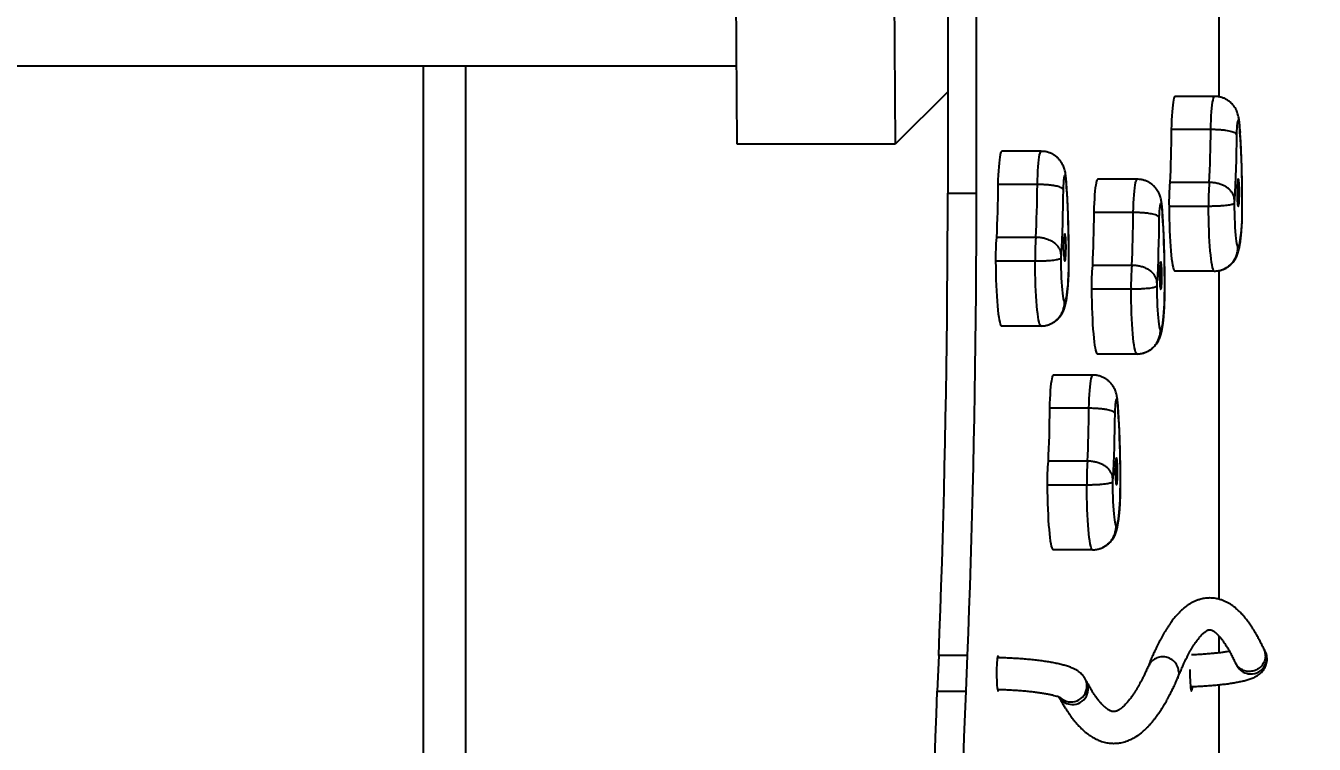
# Model space of a CAD drawing. Header units: millimetres. Extents: x -5052 to 3913, y -2721 to 2583.
# Drawn here: x 1661 to 2474, y -37 to 416 of the extents above; entities that cross this region are included whole.
import ezdxf

# ---------------------------------------------------------------- set-up
doc = ezdxf.new("R2010")
doc.units = ezdxf.units.MM
for name, color, linetype in [('DIKOM_ОБЪЕКТ', 7, 'Continuous'), ('DIKOM_РАЗМЕР_ЗОНА', 7, 'Continuous'), ('DIKOM_РАЗМЕР_ОБЪЕКТА', 7, 'Continuous')]:
    doc.layers.add(name, color=color, linetype=linetype)
doc.styles.add('style1', font='arial.ttf', dxfattribs={"width": 0.8})
doc.dimstyles.new('1-50', dxfattribs={"dimtxt": 300, "dimasz": 200, "dimexe": 100, "dimexo": 0, "dimgap": 100, "dimtad": 1, "dimdec": 0, "dimtxsty": 'style1', "dimcen": 0, "dimclrd": 7, "dimclre": 7, "dimadec": 1, "dimazin": 2, "dimtfac": 1, "dimtdec": 0, "dimtmove": 0, "dimatfit": 3, "dimfxl": 0, "dimlwd": 25, "dimlwe": 18, "dimarcsym": 0})

# ---------------------------------------------------------------- blocks, each defined once
blk = doc.blocks.new('*D2')
at = {"layer": 'Defpoints', "color": 0, "transparency": 16777216}
for p in [(455.84, 1082.67), (2412.71, -630.26), (3072.2, -630.26)]:
    blk.add_point(p, dxfattribs=at)
at = {"layer": 'DIKOM_РАЗМЕР_ОБЪЕКТА', "color": 7, "lineweight": 18, "transparency": 16777216}
for p, q in [((455.84, 1082.67), (3172.2, 1082.67)), ((2412.71, -630.26), (3172.2, -630.26))]:
    blk.add_line(p, q, dxfattribs=at)
at = {"layer": 'DIKOM_РАЗМЕР_ОБЪЕКТА', "color": 7, "lineweight": 25, "transparency": 16777216}
blk.add_line((3072.2, 882.67), (3072.2, -430.26), dxfattribs=at)
at = {"layer": 'DIKOM_РАЗМЕР_ОБЪЕКТА', "color": 7, "transparency": 16777216}
for points in [[(3038.87, 882.67), (3105.54, 882.67), (3072.2, 1082.67)], [(3038.87, -430.26), (3105.54, -430.26), (3072.2, -630.26)]]:
    blk.add_solid(points, dxfattribs=at)
at = {"layer": 'DIKOM_РАЗМЕР_ОБЪЕКТА', "color": 0, "transparency": 16777216, "insert": (2819.03, 226.21), "char_height": 300, "attachment_point": 5, "rotation": 90, "style": 'style1'}
blk.add_mtext('1700', dxfattribs=at)
blk = doc.blocks.new('*D3')
at = {"layer": 'Defpoints', "color": 0, "transparency": 16777216}
for p in [(-4246.91, 762.04), (3912.71, 255.47), (3912.71, -2621.25)]:
    blk.add_point(p, dxfattribs=at)
at = {"layer": 'DIKOM_РАЗМЕР_ЗОНА', "color": 7, "lineweight": 18, "transparency": 16777216}
for p, q in [((-4246.91, 762.04), (-4246.91, -2721.25)), ((3912.71, 255.47), (3912.71, -2721.25))]:
    blk.add_line(p, q, dxfattribs=at)
at = {"layer": 'DIKOM_РАЗМЕР_ЗОНА', "color": 7, "lineweight": 25, "transparency": 16777216}
blk.add_line((-4046.91, -2621.25), (3712.71, -2621.25), dxfattribs=at)
at = {"layer": 'DIKOM_РАЗМЕР_ЗОНА', "color": 7, "transparency": 16777216}
for points in [[(-4046.91, -2587.91), (-4046.91, -2654.58), (-4246.91, -2621.25)], [(3712.71, -2587.91), (3712.71, -2654.58), (3912.71, -2621.25)]]:
    blk.add_solid(points, dxfattribs=at)
at = {"layer": 'DIKOM_РАЗМЕР_ЗОНА', "color": 0, "transparency": 16777216, "insert": (-167.1, -2368.08), "char_height": 300, "attachment_point": 5, "style": 'style1'}
blk.add_mtext('8160', dxfattribs=at)

msp = doc.modelspace()

# ---------------------------------------------------------------- linework, layer by layer
at = {"layer": 'DIKOM_ОБЪЕКТ'}
for p, q in [((2413.79, 371.31), (2413.79, 573.6)), ((2109.81, 341.34), (2109.05, 440.96)), ((2208.67, 440.96), (2209.43, 341.34)), ((2242.55, 429.01), (2242.55, 310.44)), ((2260.48, 429.01), (2260.48, 310.44)), ((1638.53, 390.87), (1911.63, 390.87)), ((1911.63, 390.87), (2109.43, 390.87)), ((1911.63, 390.87), (1911.63, -376.13)), ((1938.53, -376.13), (1938.53, 390.87)), ((2242.55, 374.46), (2209.43, 341.34)), ((2410.94, 371.61), (2386.03, 371.61)), ((2408.51, 350.65), (2383.6, 350.65)), ((2209.43, 341.34), (2109.81, 341.34)), ((2301.53, 336.94), (2276.63, 336.94)), ((2362.07, 319.28), (2337.16, 319.28)), ((2407.58, 317.25), (2382.68, 317.25)), ((2242.55, 310.44), (2260.48, 310.44)), ((2299.11, 315.97), (2274.2, 315.97)), ((2407.1, 302.18), (2382.19, 302.18)), ((2359.64, 298.32), (2334.73, 298.32)), ((2298.18, 282.58), (2273.28, 282.58)), ((2297.7, 267.51), (2272.79, 267.51)), ((2358.71, 264.92), (2333.81, 264.92)), ((2410.67, 261.31), (2385.76, 261.31)), ((2410.7, 261.35), (2411.14, 261.35)), ((2413.79, 54.16), (2413.79, 261.64)), ((2358.23, 249.85), (2333.32, 249.85)), ((2301.26, 226.64), (2276.36, 226.64)), ((2301.3, 226.68), (2301.74, 226.68)), ((2361.8, 208.98), (2336.89, 208.98)), ((2361.83, 209.02), (2362.27, 209.02)), ((2334.11, 195.68), (2309.2, 195.68)), ((2331.68, 174.71), (2306.78, 174.71)), ((2330.76, 141.32), (2305.85, 141.32)), ((2330.27, 126.25), (2305.37, 126.25)), ((2333.84, 85.38), (2308.93, 85.38)), ((2333.88, 85.42), (2334.31, 85.42)), ((2413.79, 20.33), (2413.79, 30.88)), ((2236.91, 18.65), (2235.99, -3.92)), ((2254.84, 18.65), (2236.91, 18.65)), ((2254.84, 18.65), (2253.92, -3.92)), ((2442.58, 21.91), (2441.88, 23.12)), ((2424.35, 13.49), (2425.22, 11.98)), ((2330.18, 2.29), (2329.32, 3.92)), ((2413.79, -277.07), (2413.79, 0.2)), ((2235.99, -3.92), (2253.92, -3.92))]:
    msp.add_line(p, q, dxfattribs=at)
at = {"layer": 'DIKOM_ОБЪЕКТ', "flags": 128}
for points in [[(2386.03, 371.61), (2385.86, 371.54), (2385.58, 371.15), (2385.31, 370.4), (2385.05, 369.31), (2384.79, 367.89), (2384.56, 366.16), (2384.34, 364.13), (2384.14, 361.85), (2383.97, 359.32), (2383.82, 356.59), (2383.7, 353.69), (2383.6, 350.65)], [(2408.51, 350.65), (2408.6, 353.69), (2408.72, 356.59), (2408.87, 359.32), (2409.05, 361.85), (2409.24, 364.13), (2409.46, 366.16), (2409.7, 367.89), (2409.95, 369.31), (2410.21, 370.4), (2410.49, 371.15), (2410.77, 371.54), (2410.94, 371.61)], [(2383.6, 350.65), (2383.56, 346.26), (2383.5, 341.9), (2383.41, 337.6), (2383.31, 333.35), (2383.18, 329.18), (2383.03, 325.1), (2382.86, 321.12), (2382.68, 317.25)], [(2407.58, 317.25), (2407.77, 321.12), (2407.94, 325.1), (2408.08, 329.18), (2408.21, 333.35), (2408.32, 337.6), (2408.4, 341.9), (2408.47, 346.26), (2408.51, 350.65)], [(2426.97, 348.81), (2426.87, 350.79), (2426.74, 352.55), (2426.58, 354.04), (2426.41, 355.22), (2426.22, 356.05), (2426.02, 356.51), (2425.82, 356.6), (2425.62, 356.29), (2425.43, 355.62), (2425.25, 354.58), (2425.08, 353.22), (2424.94, 351.57), (2424.83, 349.68), (2424.74, 347.59)], [(2424.74, 347.59), (2424.68, 342.09), (2424.58, 336.65), (2424.46, 331.28), (2424.32, 326), (2424.14, 320.82), (2423.94, 315.78), (2423.72, 310.88), (2423.46, 306.14)], [(2428.24, 293.06), (2428.3, 297.96), (2428.33, 302.91), (2428.34, 307.86), (2428.3, 312.81), (2428.24, 317.71), (2428.15, 322.55), (2428.03, 327.3), (2427.87, 331.93), (2427.69, 336.42), (2427.48, 340.75), (2427.24, 344.88), (2426.97, 348.81)], [(2276.63, 336.94), (2276.46, 336.87), (2276.18, 336.48), (2275.91, 335.73), (2275.64, 334.64), (2275.39, 333.22), (2275.15, 331.48), (2274.94, 329.46), (2274.74, 327.17), (2274.56, 324.65), (2274.42, 321.92), (2274.29, 319.01), (2274.2, 315.97)], [(2299.11, 315.97), (2299.2, 319.01), (2299.32, 321.92), (2299.47, 324.65), (2299.64, 327.17), (2299.84, 329.46), (2300.06, 331.48), (2300.3, 333.22), (2300.55, 334.64), (2300.81, 335.73), (2301.08, 336.48), (2301.36, 336.87), (2301.53, 336.94)], [(2317.57, 314.14), (2317.47, 316.12), (2317.34, 317.88), (2317.18, 319.37), (2317.01, 320.55), (2316.82, 321.38), (2316.62, 321.84), (2316.42, 321.92), (2316.22, 321.62), (2316.03, 320.95), (2315.85, 319.91), (2315.68, 318.55), (2315.54, 316.9), (2315.42, 315), (2315.34, 312.91)], [(2337.16, 319.28), (2336.99, 319.22), (2336.71, 318.82), (2336.44, 318.07), (2336.17, 316.98), (2335.92, 315.56), (2335.69, 313.83), (2335.47, 311.8), (2335.27, 309.52), (2335.1, 306.99), (2334.95, 304.26), (2334.83, 301.36), (2334.73, 298.32)], [(2359.64, 298.32), (2359.73, 301.36), (2359.85, 304.26), (2360, 306.99), (2360.18, 309.52), (2360.37, 311.8), (2360.59, 313.83), (2360.83, 315.56), (2361.08, 316.98), (2361.34, 318.07), (2361.62, 318.82), (2361.9, 319.22), (2362.07, 319.28)], [(2425.86, 319.44), (2425.71, 319.27), (2425.56, 318.74), (2425.43, 317.9), (2425.32, 316.76), (2425.22, 315.38), (2425.16, 313.81), (2425.12, 312.12), (2425.11, 310.38), (2425.13, 308.65), (2425.19, 307.02), (2425.27, 305.54), (2425.37, 304.27), (2425.5, 303.27), (2425.64, 302.58), (2425.78, 302.23), (2425.94, 302.23), (2426.09, 302.58), (2426.23, 303.27), (2426.35, 304.27), (2426.46, 305.54), (2426.54, 307.02), (2426.59, 308.65), (2426.61, 310.38), (2426.6, 312.12), (2426.57, 313.81), (2426.5, 315.38), (2426.41, 316.76), (2426.29, 317.9), (2426.16, 318.74), (2426.01, 319.27), (2425.86, 319.44)], [(2236.91, 18.65), (2237.48, 33.1), (2238.02, 47.69), (2238.53, 62.42), (2239.01, 77.28), (2239.47, 92.26), (2239.89, 107.36), (2240.28, 122.57), (2240.64, 137.88), (2240.97, 153.27), (2241.27, 168.75), (2241.54, 184.31), (2241.77, 199.93), (2241.98, 215.61), (2242.15, 231.34), (2242.3, 247.11), (2242.41, 262.91), (2242.49, 278.74), (2242.54, 294.59), (2242.55, 310.44)], [(2260.48, 310.44), (2260.47, 294.59), (2260.42, 278.74), (2260.34, 262.91), (2260.23, 247.11), (2260.09, 231.34), (2259.91, 215.61), (2259.71, 199.93), (2259.47, 184.31), (2259.2, 168.75), (2258.9, 153.27), (2258.57, 137.88), (2258.21, 122.57), (2257.82, 107.36), (2257.4, 92.26), (2256.95, 77.28), (2256.46, 62.42), (2255.95, 47.69), (2255.41, 33.1), (2254.84, 18.65)], [(2274.2, 315.97), (2274.16, 311.58), (2274.09, 307.23), (2274.01, 302.92), (2273.9, 298.68), (2273.78, 294.51), (2273.63, 290.43), (2273.46, 286.45), (2273.28, 282.58)], [(2298.18, 282.58), (2298.37, 286.45), (2298.53, 290.43), (2298.68, 294.51), (2298.81, 298.68), (2298.91, 302.92), (2299, 307.23), (2299.06, 311.58), (2299.11, 315.97)], [(2315.34, 312.91), (2315.27, 307.42), (2315.18, 301.98), (2315.06, 296.6), (2314.91, 291.32), (2314.74, 286.15), (2314.54, 281.11), (2314.31, 276.21), (2314.06, 271.47)], [(2318.84, 258.39), (2318.9, 263.29), (2318.93, 268.24), (2318.93, 273.19), (2318.9, 278.14), (2318.84, 283.04), (2318.75, 287.88), (2318.62, 292.63), (2318.47, 297.26), (2318.29, 301.75), (2318.07, 306.08), (2317.84, 310.21), (2317.57, 314.14)], [(2378.1, 296.48), (2378, 298.46), (2377.87, 300.23), (2377.71, 301.72), (2377.54, 302.89), (2377.35, 303.72), (2377.15, 304.18), (2376.95, 304.27), (2376.75, 303.96), (2376.56, 303.29), (2376.38, 302.26), (2376.21, 300.9), (2376.07, 299.24), (2375.96, 297.35), (2375.87, 295.26)], [(2382.19, 302.18), (2382.23, 298.26), (2382.3, 294.39), (2382.4, 290.61), (2382.53, 286.95), (2382.68, 283.44), (2382.87, 280.1), (2383.08, 276.96), (2383.31, 274.05), (2383.56, 271.39), (2383.84, 269.01), (2384.13, 266.91), (2384.43, 265.13), (2384.75, 263.66), (2385.08, 262.53), (2385.42, 261.75), (2385.76, 261.31)], [(2410.67, 261.31), (2410.32, 261.75), (2409.99, 262.53), (2409.66, 263.66), (2409.34, 265.13), (2409.03, 266.91), (2408.74, 269.01), (2408.47, 271.39), (2408.21, 274.05), (2407.98, 276.96), (2407.77, 280.1), (2407.59, 283.44), (2407.43, 286.95), (2407.3, 290.61), (2407.21, 294.39), (2407.14, 298.26), (2407.1, 302.18)], [(2423.34, 304.2), (2423.37, 300.98), (2423.42, 297.8), (2423.51, 294.72), (2423.62, 291.77), (2423.77, 288.99), (2423.94, 286.41), (2424.13, 284.06), (2424.35, 281.98), (2424.58, 280.19), (2424.84, 278.71), (2425.1, 277.56), (2425.37, 276.76), (2425.65, 276.32)], [(2334.73, 298.32), (2334.69, 293.93), (2334.63, 289.57), (2334.54, 285.27), (2334.43, 281.02), (2334.31, 276.85), (2334.16, 272.77), (2333.99, 268.79), (2333.81, 264.92)], [(2358.71, 264.92), (2358.9, 268.79), (2359.07, 272.77), (2359.21, 276.85), (2359.34, 281.02), (2359.45, 285.27), (2359.53, 289.57), (2359.6, 293.93), (2359.64, 298.32)], [(2375.87, 295.26), (2375.81, 289.76), (2375.71, 284.32), (2375.59, 278.95), (2375.45, 273.67), (2375.27, 268.5), (2375.07, 263.45), (2374.85, 258.55), (2374.59, 253.81)], [(2379.37, 240.73), (2379.43, 245.64), (2379.46, 250.58), (2379.47, 255.54), (2379.43, 260.48), (2379.37, 265.38), (2379.28, 270.22), (2379.15, 274.97), (2379, 279.6), (2378.82, 284.09), (2378.61, 288.42), (2378.37, 292.55), (2378.1, 296.48)], [(2425.65, 276.32), (2425.96, 276.54), (2426.27, 277.12), (2426.57, 278.05), (2426.85, 279.31), (2427.13, 280.9), (2427.39, 282.8), (2427.64, 284.99), (2427.86, 287.45), (2428.06, 290.15), (2428.24, 293.06)], [(2316.46, 284.77), (2316.31, 284.59), (2316.16, 284.07), (2316.03, 283.22), (2315.91, 282.09), (2315.82, 280.71), (2315.75, 279.14), (2315.71, 277.45), (2315.71, 275.71), (2315.73, 273.98), (2315.78, 272.35), (2315.86, 270.86), (2315.97, 269.6), (2316.09, 268.6), (2316.23, 267.91), (2316.38, 267.56), (2316.53, 267.56), (2316.68, 267.91), (2316.82, 268.6), (2316.95, 269.6), (2317.05, 270.86), (2317.13, 272.35), (2317.19, 273.98), (2317.21, 275.71), (2317.2, 277.45), (2317.16, 279.14), (2317.1, 280.71), (2317, 282.09), (2316.89, 283.22), (2316.75, 284.07), (2316.61, 284.59), (2316.46, 284.77)], [(2313.94, 269.53), (2313.96, 266.31), (2314.02, 263.13), (2314.11, 260.05), (2314.22, 257.1), (2314.37, 254.32), (2314.54, 251.74), (2314.73, 249.39), (2314.95, 247.31), (2315.18, 245.52), (2315.43, 244.04), (2315.7, 242.89), (2315.97, 242.09), (2316.25, 241.64)], [(2272.79, 267.51), (2272.83, 263.59), (2272.9, 259.72), (2273, 255.94), (2273.13, 252.28), (2273.28, 248.77), (2273.46, 245.43), (2273.67, 242.29), (2273.91, 239.38), (2274.16, 236.72), (2274.43, 234.34), (2274.72, 232.24), (2275.03, 230.45), (2275.35, 228.99), (2275.68, 227.86), (2276.02, 227.08), (2276.36, 226.64)], [(2301.26, 226.64), (2300.92, 227.08), (2300.58, 227.86), (2300.25, 228.99), (2299.94, 230.45), (2299.63, 232.24), (2299.34, 234.34), (2299.06, 236.72), (2298.81, 239.38), (2298.58, 242.29), (2298.37, 245.43), (2298.19, 248.77), (2298.03, 252.28), (2297.9, 255.94), (2297.8, 259.72), (2297.73, 263.59), (2297.7, 267.51)], [(2376.99, 267.11), (2376.84, 266.94), (2376.69, 266.41), (2376.56, 265.57), (2376.44, 264.43), (2376.35, 263.05), (2376.29, 261.48), (2376.25, 259.79), (2376.24, 258.05), (2376.26, 256.32), (2376.32, 254.69), (2376.4, 253.21), (2376.5, 251.94), (2376.63, 250.94), (2376.76, 250.26), (2376.91, 249.9), (2377.07, 249.9), (2377.21, 250.26), (2377.35, 250.94), (2377.48, 251.94), (2377.58, 253.21), (2377.67, 254.69), (2377.72, 256.32), (2377.74, 258.05), (2377.73, 259.79), (2377.7, 261.48), (2377.63, 263.05), (2377.53, 264.43), (2377.42, 265.57), (2377.29, 266.41), (2377.14, 266.94), (2376.99, 267.11)], [(2316.25, 241.64), (2316.56, 241.87), (2316.86, 242.45), (2317.16, 243.38), (2317.45, 244.64), (2317.73, 246.23), (2317.99, 248.13), (2318.23, 250.32), (2318.46, 252.77), (2318.66, 255.47), (2318.84, 258.39)], [(2333.32, 249.85), (2333.36, 245.93), (2333.43, 242.06), (2333.53, 238.29), (2333.66, 234.62), (2333.81, 231.11), (2334, 227.77), (2334.21, 224.63), (2334.44, 221.72), (2334.69, 219.06), (2334.97, 216.68), (2335.26, 214.58), (2335.56, 212.8), (2335.88, 211.33), (2336.21, 210.2), (2336.55, 209.42), (2336.89, 208.98)], [(2361.8, 208.98), (2361.45, 209.42), (2361.12, 210.2), (2360.79, 211.33), (2360.47, 212.8), (2360.16, 214.58), (2359.87, 216.68), (2359.6, 219.06), (2359.34, 221.72), (2359.11, 224.63), (2358.9, 227.77), (2358.72, 231.11), (2358.56, 234.62), (2358.43, 238.29), (2358.34, 242.06), (2358.27, 245.93), (2358.23, 249.85)], [(2374.47, 251.87), (2374.5, 248.65), (2374.55, 245.48), (2374.64, 242.39), (2374.75, 239.44), (2374.9, 236.66), (2375.07, 234.08), (2375.26, 231.73), (2375.48, 229.65), (2375.71, 227.86), (2375.97, 226.38), (2376.23, 225.24), (2376.5, 224.43), (2376.78, 223.99)], [(2376.78, 223.99), (2377.09, 224.21), (2377.4, 224.79), (2377.7, 225.72), (2377.98, 226.99), (2378.26, 228.57), (2378.52, 230.47), (2378.77, 232.66), (2378.99, 235.12), (2379.19, 237.82), (2379.37, 240.73)], [(2309.2, 195.68), (2309.03, 195.61), (2308.75, 195.22), (2308.48, 194.47), (2308.22, 193.38), (2307.97, 191.96), (2307.73, 190.22), (2307.51, 188.2), (2307.31, 185.91), (2307.14, 183.39), (2306.99, 180.66), (2306.87, 177.75), (2306.78, 174.71)], [(2331.68, 174.71), (2331.77, 177.75), (2331.89, 180.66), (2332.04, 183.39), (2332.22, 185.91), (2332.42, 188.2), (2332.63, 190.22), (2332.87, 191.96), (2333.12, 193.38), (2333.39, 194.47), (2333.66, 195.22), (2333.94, 195.61), (2334.11, 195.68)], [(2350.15, 172.87), (2350.04, 174.86), (2349.91, 176.62), (2349.76, 178.11), (2349.58, 179.29), (2349.39, 180.12), (2349.2, 180.58), (2348.99, 180.66), (2348.79, 180.36), (2348.6, 179.69), (2348.42, 178.65), (2348.26, 177.29), (2348.11, 175.64), (2348, 173.74), (2347.91, 171.65)], [(2306.78, 174.71), (2306.73, 170.32), (2306.67, 165.97), (2306.58, 161.66), (2306.48, 157.42), (2306.35, 153.25), (2306.2, 149.17), (2306.04, 145.19), (2305.85, 141.32)], [(2330.76, 141.32), (2330.94, 145.19), (2331.11, 149.17), (2331.25, 153.25), (2331.38, 157.42), (2331.49, 161.66), (2331.57, 165.97), (2331.64, 170.32), (2331.68, 174.71)], [(2347.91, 171.65), (2347.85, 166.16), (2347.76, 160.71), (2347.64, 155.34), (2347.49, 150.06), (2347.31, 144.89), (2347.11, 139.85), (2346.89, 134.95), (2346.64, 130.21)], [(2351.41, 117.13), (2351.47, 122.03), (2351.51, 126.98), (2351.51, 131.93), (2351.48, 136.88), (2351.41, 141.78), (2351.32, 146.62), (2351.2, 151.37), (2351.04, 156), (2350.86, 160.49), (2350.65, 164.82), (2350.41, 168.95), (2350.15, 172.87)], [(2349.03, 143.51), (2348.88, 143.33), (2348.74, 142.81), (2348.6, 141.96), (2348.49, 140.83), (2348.39, 139.45), (2348.33, 137.88), (2348.29, 136.19), (2348.28, 134.45), (2348.3, 132.72), (2348.36, 131.08), (2348.44, 129.6), (2348.54, 128.34), (2348.67, 127.34), (2348.81, 126.65), (2348.96, 126.3), (2349.11, 126.3), (2349.26, 126.65), (2349.4, 127.34), (2349.52, 128.34), (2349.63, 129.6), (2349.71, 131.08), (2349.76, 132.72), (2349.78, 134.45), (2349.78, 136.19), (2349.74, 137.88), (2349.67, 139.45), (2349.58, 140.83), (2349.46, 141.96), (2349.33, 142.81), (2349.18, 143.33), (2349.03, 143.51)], [(2305.37, 126.25), (2305.4, 122.33), (2305.47, 118.46), (2305.57, 114.68), (2305.7, 111.02), (2305.86, 107.51), (2306.04, 104.17), (2306.25, 101.03), (2306.48, 98.12), (2306.73, 95.46), (2307.01, 93.08), (2307.3, 90.98), (2307.61, 89.19), (2307.92, 87.73), (2308.25, 86.6), (2308.59, 85.82), (2308.93, 85.38)], [(2333.84, 85.38), (2333.5, 85.82), (2333.16, 86.6), (2332.83, 87.73), (2332.51, 89.19), (2332.2, 90.98), (2331.91, 93.08), (2331.64, 95.46), (2331.38, 98.12), (2331.15, 101.03), (2330.94, 104.17), (2330.76, 107.51), (2330.61, 111.02), (2330.48, 114.68), (2330.38, 118.46), (2330.31, 122.33), (2330.27, 126.25)], [(2346.51, 128.27), (2346.54, 125.04), (2346.59, 121.87), (2346.68, 118.79), (2346.8, 115.84), (2346.94, 113.06), (2347.11, 110.48), (2347.31, 108.13), (2347.52, 106.05), (2347.76, 104.26), (2348.01, 102.78), (2348.27, 101.63), (2348.54, 100.83), (2348.82, 100.38)], [(2348.82, 100.38), (2349.13, 100.61), (2349.44, 101.19), (2349.74, 102.12), (2350.03, 103.38), (2350.3, 104.97), (2350.56, 106.87), (2350.81, 109.06), (2351.03, 111.51), (2351.23, 114.21), (2351.41, 117.13)], [(2274.34, 18.37), (2274.17, 18.19), (2274, 17.67), (2273.85, 16.81), (2273.71, 15.65), (2273.59, 14.23), (2273.5, 12.58), (2273.43, 10.77), (2273.39, 8.85), (2273.38, 6.88), (2273.41, 4.92), (2273.46, 3.05), (2273.54, 1.31), (2273.65, -0.23), (2273.78, -1.53), (2273.92, -2.54), (2274.09, -3.23), (2274.25, -3.59), (2274.43, -3.59), (2274.6, -3.23), (2274.7, -2.83)], [(2395.42, 9.74), (2395.41, 8.85), (2395.4, 6.88), (2395.42, 4.92), (2395.48, 3.05), (2395.56, 1.31), (2395.67, -0.23), (2395.79, -1.53), (2395.94, -2.54), (2396.1, -3.23), (2396.27, -3.59), (2396.44, -3.59), (2396.61, -3.23), (2396.77, -2.54), (2396.92, -1.53), (2396.98, -1.03)], [(2230.35, -295.71), (2230.37, -279.85), (2230.41, -264.01), (2230.49, -248.18), (2230.6, -232.37), (2230.75, -216.6), (2230.92, -200.87), (2231.13, -185.19), (2231.36, -169.57), (2231.63, -154.01), (2231.93, -138.53), (2232.26, -123.14), (2232.62, -107.83), (2233.01, -92.63), (2233.43, -77.53), (2233.89, -62.54), (2234.37, -47.68), (2234.88, -32.95), (2235.42, -18.36), (2235.99, -3.92)], [(2253.92, -3.92), (2253.35, -18.36), (2252.81, -32.95), (2252.3, -47.68), (2251.82, -62.54), (2251.37, -77.53), (2250.94, -92.63), (2250.55, -107.83), (2250.19, -123.14), (2249.86, -138.53), (2249.56, -154.01), (2249.29, -169.57), (2249.06, -185.19), (2248.85, -200.87), (2248.68, -216.6), (2248.53, -232.37), (2248.42, -248.18), (2248.34, -264.01), (2248.3, -279.85), (2248.28, -295.71)]]:
    msp.add_lwpolyline(points, dxfattribs=at)
at = {"layer": 'DIKOM_ОБЪЕКТ'}
for centre, radius, start, end in [((2524.97, 305.12), 142.81, 175.12872, 181.18231), ((2549.67, 305.14), 142.6, 175.12619, 181.18847), ((2428.39, 304.86), 5.09, 165.35737, 187.39341), ((2415.48, 270.46), 142.72, 175.12867, 181.18598), ((2440.47, 270.45), 142.81, 175.12872, 181.18232), ((2318.99, 270.18), 5.09, 165.35708, 187.39359), ((2475.9, 252.81), 142.6, 175.12619, 181.18847), ((2500.92, 252.8), 142.72, 175.12867, 181.18598), ((2379.52, 252.53), 5.09, 165.35718, 187.39354), ((2448.06, 129.2), 142.72, 175.12869, 181.18598), ((2473.05, 129.19), 142.81, 175.12873, 181.18231), ((2351.56, 128.92), 5.09, 165.35711, 187.39359), ((2273.11, 17.31), 1.63, 3.72479, 40.72352), ((2433.82, 17.05), 10.01, 260.31843, 28.98788), ((2433.71, 16.85), 9.79, 209.87576, 260.78128), ((2320.41, -0.63), 10.01, 260.25491, 27.06348), ((2321.26, -2.26), 10.01, 260.25872, 27.02328), ((2321.13, -2.46), 9.78, 211.78816, 260.81978), ((2320.3, -0.79), 9.84, 227.09579, 260.73421)]:
    msp.add_arc(centre, radius, start, end, dxfattribs=at)
for points, knots in [([(2427.01, 349.61), (2427, 349.86), (2426.96, 350.84), (2426.86, 352.48), (2426.69, 354.49), (2426.46, 356.56), (2426.16, 358.4), (2425.73, 360.14), (2425.26, 361.56), (2424.66, 362.98), (2423.84, 364.46), (2422.8, 365.95), (2421.51, 367.36), (2420.01, 368.64), (2418.31, 369.74), (2416.46, 370.62), (2414.5, 371.23), (2412.64, 371.57), (2411.45, 371.57), (2410.94, 371.57)], [0, 0, 0, 0, 0.023905, 0.09391, 0.166385, 0.245083, 0.342542, 0.400557, 0.447667, 0.495761, 0.547133, 0.601629, 0.658245, 0.716333, 0.775413, 0.835139, 0.895264, 0.955629, 1, 1, 1, 1]), ([(2424.74, 347.59), (2424.74, 347.59), (2424.65, 347.85), (2424.24, 348.29), (2423.16, 348.86), (2421.82, 349.32), (2420.12, 349.72), (2418.15, 350.05), (2415.92, 350.31), (2413.55, 350.5), (2411.04, 350.62), (2409.36, 350.64), (2408.51, 350.65)], [0, 0, 0, 0, 0.002044, 0.145145, 0.25094, 0.359756, 0.465082, 0.573429, 0.678557, 0.786704, 0.891825, 1, 1, 1, 1]), ([(2426.92, 349.61), (2426.97, 349.35), (2427.01, 349.08), (2426.98, 348.82), (2426.97, 348.81)], [0, 0, 0, 0, 0.965354, 1, 1, 1, 1]), ([(2428.29, 292.58), (2428.29, 292.61), (2428.32, 294.18), (2428.36, 297.32), (2428.39, 302.02), (2428.4, 306.74), (2428.38, 311.45), (2428.33, 316.14), (2428.25, 320.78), (2428.15, 325.35), (2428.02, 329.84), (2427.86, 334.23), (2427.67, 338.49), (2427.46, 342.62), (2427.24, 346.39), (2427.08, 348.69), (2427, 349.73)], [0, 0, 0, 0, 0.001478, 0.07909, 0.156671, 0.234225, 0.311775, 0.389336, 0.466926, 0.544568, 0.622287, 0.700112, 0.77808, 0.856234, 0.934633, 1, 1, 1, 1]), ([(2317.61, 314.94), (2317.6, 315.19), (2317.55, 316.17), (2317.45, 317.8), (2317.29, 319.82), (2317.05, 321.89), (2316.76, 323.73), (2316.33, 325.46), (2315.86, 326.89), (2315.25, 328.31), (2314.44, 329.79), (2313.39, 331.27), (2312.11, 332.69), (2310.6, 333.97), (2308.91, 335.07), (2307.06, 335.94), (2305.1, 336.55), (2303.24, 336.9), (2302.04, 336.9), (2301.54, 336.9)], [0, 0, 0, 0, 0.023907, 0.09391, 0.166388, 0.245086, 0.342546, 0.400557, 0.447668, 0.495767, 0.547133, 0.601637, 0.658244, 0.716333, 0.775424, 0.835138, 0.895264, 0.955629, 1, 1, 1, 1]), ([(2378.14, 297.28), (2378.13, 297.53), (2378.09, 298.51), (2377.99, 300.15), (2377.82, 302.16), (2377.59, 304.23), (2377.29, 306.07), (2376.86, 307.81), (2376.39, 309.23), (2375.79, 310.65), (2374.97, 312.13), (2373.92, 313.62), (2372.64, 315.03), (2371.14, 316.32), (2369.44, 317.41), (2367.59, 318.29), (2365.63, 318.9), (2363.77, 319.25), (2362.58, 319.25), (2362.07, 319.25)], [0, 0, 0, 0, 0.023906, 0.093909, 0.166385, 0.245084, 0.342542, 0.400553, 0.447667, 0.495761, 0.547133, 0.601629, 0.658245, 0.716322, 0.775413, 0.835139, 0.895251, 0.95563, 1, 1, 1, 1]), ([(2423.46, 306.14), (2423.46, 306.15), (2423.44, 306.74), (2423.31, 307.83), (2422.82, 309.45), (2421.96, 311.08), (2420.66, 312.64), (2419.01, 314.01), (2417.09, 315.16), (2414.91, 316.08), (2412.57, 316.75), (2410.1, 317.17), (2408.43, 317.22), (2407.58, 317.25)], [0, 0, 0, 0, 0.001079, 0.081255, 0.164377, 0.268227, 0.375117, 0.478074, 0.583953, 0.686494, 0.791962, 0.894479, 1, 1, 1, 1]), ([(2315.34, 312.91), (2315.34, 312.92), (2315.23, 313.18), (2314.84, 313.62), (2313.76, 314.19), (2312.41, 314.64), (2310.72, 315.04), (2308.75, 315.38), (2306.52, 315.64), (2304.15, 315.83), (2301.64, 315.95), (2299.96, 315.97), (2299.11, 315.97)], [0, 0, 0, 0, 0.002048, 0.14515, 0.250938, 0.359752, 0.465081, 0.573442, 0.678554, 0.786703, 0.891824, 1, 1, 1, 1]), ([(2317.52, 314.93), (2317.56, 314.68), (2317.61, 314.41), (2317.57, 314.14), (2317.57, 314.14)], [0, 0, 0, 0, 0.9653425, 1, 1, 1, 1]), ([(2318.89, 257.9), (2318.89, 257.93), (2318.92, 259.5), (2318.95, 262.65), (2318.99, 267.35), (2319, 272.07), (2318.98, 276.78), (2318.93, 281.46), (2318.85, 286.1), (2318.74, 290.68), (2318.61, 295.17), (2318.45, 299.55), (2318.27, 303.82), (2318.06, 307.95), (2317.84, 311.72), (2317.67, 314.02), (2317.6, 315.06)], [0, 0, 0, 0, 0.001478, 0.079091, 0.156671, 0.2342259, 0.3117754, 0.3893359, 0.4669261, 0.544568, 0.6222876, 0.7001135, 0.7780808, 0.8562346, 0.9346323, 1, 1, 1, 1]), ([(2423.34, 304.2), (2423.34, 304.2), (2423.23, 303.95), (2422.86, 303.65), (2421.78, 303.28), (2420.44, 303), (2418.74, 302.75), (2416.77, 302.55), (2414.54, 302.38), (2412.15, 302.27), (2409.64, 302.19), (2407.95, 302.18), (2407.1, 302.18)], [0, 0, 0, 0, 0.001683, 0.143232, 0.248861, 0.357555, 0.463127, 0.571736, 0.677275, 0.785877, 0.891413, 1, 1, 1, 1]), ([(2375.87, 295.26), (2375.87, 295.26), (2375.78, 295.52), (2375.37, 295.96), (2374.29, 296.53), (2372.94, 296.99), (2371.25, 297.39), (2369.28, 297.72), (2367.05, 297.98), (2364.68, 298.17), (2362.17, 298.29), (2360.49, 298.31), (2359.64, 298.32)], [0, 0, 0, 0, 0.002041, 0.145149, 0.250939, 0.359765, 0.465094, 0.573441, 0.678553, 0.786721, 0.891844, 1, 1, 1, 1]), ([(2378.05, 297.28), (2378.09, 297.02), (2378.14, 296.75), (2378.11, 296.49), (2378.1, 296.48)], [0, 0, 0, 0, 0.9653425, 1, 1, 1, 1]), ([(2379.42, 240.25), (2379.42, 240.28), (2379.44, 241.85), (2379.49, 244.99), (2379.52, 249.69), (2379.53, 254.41), (2379.51, 259.12), (2379.46, 263.81), (2379.38, 268.45), (2379.28, 273.02), (2379.15, 277.51), (2378.99, 281.9), (2378.8, 286.16), (2378.59, 290.29), (2378.37, 294.06), (2378.21, 296.36), (2378.13, 297.4)], [0, 0, 0, 0, 0.001478, 0.079091, 0.156671, 0.234226, 0.311775, 0.389336, 0.466926, 0.544568, 0.622287, 0.700113, 0.778079, 0.856234, 0.934633, 1, 1, 1, 1]), ([(2428.19, 292.51), (2428.24, 292.69), (2428.28, 292.87), (2428.24, 293.06), (2428.24, 293.06)], [0, 0, 0, 0, 0.9734051, 1, 1, 1, 1]), ([(2413.42, 261.59), (2413.58, 261.61), (2414.43, 261.72), (2415.89, 262.2), (2417.73, 262.99), (2419.38, 263.99), (2420.84, 265.13), (2422.09, 266.37), (2423.14, 267.66), (2423.99, 268.95), (2424.68, 270.22), (2425.23, 271.47), (2425.7, 272.74), (2426.12, 274.14), (2426.54, 275.89), (2426.93, 277.98), (2427.28, 280.39), (2427.57, 282.93), (2427.83, 285.63), (2428.05, 288.55), (2428.2, 290.84), (2428.27, 292.2), (2428.28, 292.51)], [0, 0, 0, 0, 0.010231, 0.053313, 0.095015, 0.135475, 0.174765, 0.212909, 0.249949, 0.286131, 0.322225, 0.359474, 0.399887, 0.446873, 0.50661, 0.594258, 0.675359, 0.750556, 0.829715, 0.905253, 0.978828, 1, 1, 1, 1]), ([(2314.06, 271.47), (2314.06, 271.48), (2314.04, 272.07), (2313.9, 273.16), (2313.42, 274.78), (2312.56, 276.41), (2311.26, 277.97), (2309.61, 279.34), (2307.68, 280.49), (2305.5, 281.41), (2303.17, 282.07), (2300.69, 282.5), (2299.03, 282.55), (2298.18, 282.58)], [0, 0, 0, 0, 0.0010788, 0.0812569, 0.1643787, 0.2682243, 0.3751127, 0.4780722, 0.5839667, 0.686491, 0.7919605, 0.8944981, 1, 1, 1, 1]), ([(2313.94, 269.53), (2313.94, 269.53), (2313.84, 269.27), (2313.45, 268.98), (2312.38, 268.61), (2311.04, 268.33), (2309.34, 268.08), (2307.37, 267.88), (2305.14, 267.71), (2302.75, 267.6), (2300.24, 267.52), (2298.55, 267.51), (2297.7, 267.51)], [0, 0, 0, 0, 0.001682, 0.143228, 0.248866, 0.357557, 0.463116, 0.571741, 0.677259, 0.785859, 0.891394, 1, 1, 1, 1]), ([(2410.67, 261.31), (2411.51, 261.35), (2413.19, 261.44), (2415.64, 262.09), (2417.94, 263.13), (2420.05, 264.54), (2421.89, 266.29), (2423.41, 268.32), (2424.57, 270.58), (2425.42, 273.22), (2425.65, 275.18), (2425.65, 276.29), (2425.65, 276.32)], [0, 0, 0, 0, 0.107315, 0.214605, 0.321914, 0.429216, 0.536545, 0.643878, 0.751256, 0.858637, 0.996644, 1, 1, 1, 1]), ([(2374.59, 253.81), (2374.59, 253.82), (2374.57, 254.41), (2374.44, 255.5), (2373.95, 257.12), (2373.09, 258.75), (2371.79, 260.31), (2370.14, 261.69), (2368.22, 262.83), (2366.04, 263.76), (2363.7, 264.42), (2361.23, 264.84), (2359.56, 264.9), (2358.71, 264.92)], [0, 0, 0, 0, 0.001078, 0.081256, 0.164376, 0.268219, 0.375107, 0.478075, 0.583955, 0.686478, 0.791963, 0.89448, 1, 1, 1, 1]), ([(2304.01, 226.92), (2304.18, 226.94), (2305.03, 227.05), (2306.49, 227.53), (2308.33, 228.32), (2309.98, 229.32), (2311.43, 230.46), (2312.69, 231.7), (2313.73, 232.99), (2314.59, 234.28), (2315.28, 235.55), (2315.83, 236.8), (2316.3, 238.07), (2316.71, 239.47), (2317.14, 241.22), (2317.53, 243.31), (2317.87, 245.72), (2318.17, 248.26), (2318.42, 250.96), (2318.65, 253.88), (2318.8, 256.17), (2318.87, 257.53), (2318.88, 257.84)], [0, 0, 0, 0, 0.010231, 0.053304, 0.095006, 0.135474, 0.174758, 0.212908, 0.249948, 0.286126, 0.322221, 0.359473, 0.399885, 0.44687, 0.506608, 0.594256, 0.675358, 0.750556, 0.829713, 0.905252, 0.978828, 1, 1, 1, 1]), ([(2318.79, 257.84), (2318.83, 258.02), (2318.88, 258.2), (2318.84, 258.39), (2318.84, 258.39)], [0, 0, 0, 0, 0.973441, 1, 1, 1, 1]), ([(2374.47, 251.87), (2374.47, 251.87), (2374.38, 251.62), (2373.98, 251.32), (2372.91, 250.95), (2371.57, 250.67), (2369.87, 250.42), (2367.9, 250.22), (2365.67, 250.06), (2363.28, 249.94), (2360.77, 249.86), (2359.08, 249.85), (2358.23, 249.85)], [0, 0, 0, 0, 0.001682, 0.143233, 0.248864, 0.357555, 0.463115, 0.571737, 0.677276, 0.785858, 0.891413, 1, 1, 1, 1]), ([(2301.26, 226.64), (2302.1, 226.68), (2303.78, 226.77), (2306.23, 227.42), (2308.54, 228.46), (2310.65, 229.87), (2312.49, 231.62), (2314.01, 233.65), (2315.17, 235.91), (2316.01, 238.55), (2316.25, 240.51), (2316.25, 241.62), (2316.25, 241.64)], [0, 0, 0, 0, 0.107313, 0.214621, 0.321928, 0.429229, 0.536555, 0.643874, 0.75126, 0.858639, 0.996644, 1, 1, 1, 1]), ([(2364.55, 209.26), (2364.71, 209.28), (2365.56, 209.39), (2367.02, 209.87), (2368.86, 210.66), (2370.51, 211.66), (2371.97, 212.8), (2373.22, 214.04), (2374.27, 215.33), (2375.12, 216.62), (2375.81, 217.89), (2376.36, 219.14), (2376.83, 220.41), (2377.25, 221.81), (2377.67, 223.57), (2378.06, 225.65), (2378.41, 228.06), (2378.7, 230.6), (2378.96, 233.3), (2379.18, 236.22), (2379.33, 238.51), (2379.4, 239.88), (2379.41, 240.18)], [0, 0, 0, 0, 0.0102404, 0.0533135, 0.0950149, 0.135475, 0.1747654, 0.2129093, 0.2499546, 0.2861313, 0.3222263, 0.3594751, 0.3998892, 0.4468757, 0.5066105, 0.5942595, 0.6753591, 0.7505573, 0.8297144, 0.9052531, 0.9788286, 1, 1, 1, 1]), ([(2379.32, 240.19), (2379.36, 240.36), (2379.41, 240.54), (2379.37, 240.73), (2379.37, 240.73)], [0, 0, 0, 0, 0.973441, 1, 1, 1, 1]), ([(2361.8, 208.98), (2362.64, 209.03), (2364.31, 209.11), (2366.77, 209.76), (2369.07, 210.8), (2371.18, 212.21), (2373.02, 213.96), (2374.54, 215.99), (2375.7, 218.25), (2376.55, 220.9), (2376.78, 222.85), (2376.78, 223.96), (2376.78, 223.99)], [0, 0, 0, 0, 0.107315, 0.214624, 0.321915, 0.429233, 0.536547, 0.643879, 0.751257, 0.858638, 0.996645, 1, 1, 1, 1]), ([(2350.18, 173.68), (2350.17, 173.93), (2350.13, 174.91), (2350.03, 176.54), (2349.86, 178.56), (2349.63, 180.63), (2349.33, 182.47), (2348.9, 184.2), (2348.43, 185.63), (2347.83, 187.05), (2347.02, 188.53), (2345.97, 190.01), (2344.68, 191.43), (2343.18, 192.71), (2341.48, 193.81), (2339.64, 194.68), (2337.67, 195.29), (2335.81, 195.64), (2334.62, 195.64), (2334.11, 195.64)], [0, 0, 0, 0, 0.023907, 0.09391, 0.166388, 0.245086, 0.342545, 0.400557, 0.447668, 0.495767, 0.547134, 0.601637, 0.658245, 0.716333, 0.775424, 0.835138, 0.895264, 0.955629, 1, 1, 1, 1]), ([(2347.91, 171.65), (2347.91, 171.66), (2347.81, 171.92), (2347.42, 172.36), (2346.33, 172.93), (2344.99, 173.38), (2343.29, 173.78), (2341.32, 174.12), (2339.1, 174.38), (2336.72, 174.57), (2334.21, 174.69), (2332.53, 174.71), (2331.68, 174.71)], [0, 0, 0, 0, 0.002048, 0.14515, 0.250939, 0.359764, 0.46508, 0.573441, 0.678553, 0.786703, 0.891824, 1, 1, 1, 1]), ([(2350.09, 173.67), (2350.14, 173.42), (2350.18, 173.15), (2350.15, 172.88), (2350.15, 172.87)], [0, 0, 0, 0, 0.9653425, 1, 1, 1, 1]), ([(2351.46, 116.64), (2351.46, 116.67), (2351.5, 118.24), (2351.53, 121.39), (2351.57, 126.09), (2351.57, 130.81), (2351.55, 135.52), (2351.5, 140.2), (2351.42, 144.84), (2351.32, 149.42), (2351.19, 153.91), (2351.03, 158.29), (2350.84, 162.56), (2350.63, 166.69), (2350.41, 170.45), (2350.25, 172.76), (2350.17, 173.8)], [0, 0, 0, 0, 0.0014777, 0.0790906, 0.1566708, 0.2342253, 0.3117748, 0.3893352, 0.4669254, 0.5445674, 0.622287, 0.7001127, 0.7780797, 0.8562338, 0.9346326, 1, 1, 1, 1]), ([(2346.64, 130.21), (2346.64, 130.22), (2346.61, 130.81), (2346.48, 131.9), (2346, 133.52), (2345.13, 135.15), (2343.83, 136.71), (2342.18, 138.08), (2340.26, 139.23), (2338.08, 140.15), (2335.74, 140.81), (2333.27, 141.24), (2331.6, 141.29), (2330.76, 141.32)], [0, 0, 0, 0, 0.001079, 0.081257, 0.164378, 0.268224, 0.375113, 0.478072, 0.583967, 0.686491, 0.791961, 0.894498, 1, 1, 1, 1]), ([(2346.51, 128.27), (2346.51, 128.27), (2346.42, 128.01), (2346.03, 127.72), (2344.95, 127.35), (2343.61, 127.07), (2341.91, 126.82), (2339.94, 126.62), (2337.71, 126.45), (2335.33, 126.33), (2332.81, 126.26), (2331.13, 126.25), (2330.27, 126.25)], [0, 0, 0, 0, 0.001682, 0.143233, 0.248867, 0.357557, 0.463117, 0.571742, 0.677277, 0.785859, 0.891394, 1, 1, 1, 1]), ([(2336.59, 85.66), (2336.75, 85.68), (2337.6, 85.79), (2339.06, 86.27), (2340.9, 87.06), (2342.55, 88.06), (2344.01, 89.2), (2345.26, 90.44), (2346.31, 91.73), (2347.16, 93.02), (2347.85, 94.29), (2348.41, 95.54), (2348.87, 96.81), (2349.29, 98.21), (2349.71, 99.96), (2350.1, 102.05), (2350.45, 104.46), (2350.74, 107), (2351, 109.7), (2351.22, 112.62), (2351.37, 114.91), (2351.44, 116.27), (2351.46, 116.58)], [0, 0, 0, 0, 0.010231, 0.053304, 0.095006, 0.135474, 0.174758, 0.212908, 0.249947, 0.286126, 0.322219, 0.359473, 0.399885, 0.44687, 0.506608, 0.594256, 0.675357, 0.750556, 0.829713, 0.905252, 0.978828, 1, 1, 1, 1]), ([(2351.36, 116.58), (2351.41, 116.76), (2351.45, 116.94), (2351.41, 117.13), (2351.41, 117.13)], [0, 0, 0, 0, 0.9734373, 1, 1, 1, 1]), ([(2333.84, 85.38), (2334.68, 85.42), (2336.36, 85.51), (2338.81, 86.16), (2341.12, 87.2), (2343.22, 88.61), (2345.06, 90.36), (2346.59, 92.38), (2347.75, 94.64), (2348.59, 97.29), (2348.82, 99.25), (2348.82, 100.36), (2348.82, 100.38)], [0, 0, 0, 0, 0.1073133, 0.2146216, 0.321929, 0.42923, 0.5365564, 0.6438757, 0.7512615, 0.8586408, 0.9966443, 1, 1, 1, 1]), ([(2442.06, 22.75), (2441.6, 23.73), (2440.69, 25.64), (2439.36, 28.23), (2438.11, 30.56), (2436.95, 32.59), (2435.89, 34.36), (2434.93, 35.9), (2434.04, 37.26), (2433.2, 38.49), (2432.37, 39.65), (2431.55, 40.76), (2430.73, 41.82), (2429.83, 42.92), (2428.84, 44.07), (2427.77, 45.24), (2426.69, 46.34), (2425.58, 47.39), (2424.43, 48.4), (2423.15, 49.43), (2421.7, 50.48), (2420.1, 51.5), (2418.37, 52.45), (2416.6, 53.24), (2414.88, 53.87), (2413.24, 54.34), (2411.67, 54.66), (2409.71, 54.93), (2407.29, 55.02), (2404.43, 54.75), (2401.85, 54.16), (2399.63, 53.4), (2397.74, 52.57), (2395.98, 51.63), (2394.31, 50.59), (2392.73, 49.45), (2391.19, 48.21), (2389.65, 46.81), (2388.07, 45.24), (2386.46, 43.46), (2384.85, 41.49), (2383.4, 39.56), (2382.12, 37.72), (2381.01, 36.04), (2379.96, 34.36), (2378.97, 32.71), (2378.05, 31.09), (2377.19, 29.52), (2376.38, 28), (2375.59, 26.45), (2374.75, 24.75), (2373.8, 22.78), (2372.75, 20.52), (2371.61, 17.92), (2370.35, 14.98), (2369.49, 12.82), (2369.04, 11.7)], [0, 0, 0, 0, 0.023649, 0.046221, 0.067074, 0.08621, 0.103627, 0.119326, 0.133304, 0.146833, 0.159812, 0.172599, 0.185195, 0.1976, 0.213184, 0.22854, 0.24367, 0.258574, 0.273433, 0.289504, 0.307023, 0.32599, 0.346405, 0.366975, 0.386278, 0.404313, 0.421079, 0.437188, 0.466746, 0.496228, 0.52435, 0.545854, 0.566264, 0.586275, 0.606123, 0.625809, 0.646127, 0.666773, 0.688868, 0.712174, 0.73619, 0.7609, 0.778975, 0.796857, 0.813838, 0.829917, 0.845094, 0.859368, 0.873163, 0.885681, 0.900066, 0.916319, 0.93444, 0.954427, 0.976281, 1, 1, 1, 1]), ([(2387.64, 4.34), (2388.06, 5.38), (2388.86, 7.38), (2390.01, 10.08), (2391.05, 12.43), (2391.99, 14.46), (2392.82, 16.19), (2393.51, 17.57), (2394.07, 18.65), (2394.52, 19.52), (2394.96, 20.34), (2395.41, 21.16), (2395.88, 21.98), (2396.49, 23.04), (2397.26, 24.32), (2398.19, 25.78), (2399.14, 27.17), (2400.05, 28.43), (2400.92, 29.54), (2401.82, 30.62), (2402.72, 31.61), (2403.61, 32.48), (2404.38, 33.16), (2405.06, 33.69), (2405.64, 34.09), (2406.13, 34.38), (2406.55, 34.6), (2406.86, 34.74), (2407.1, 34.83), (2407.3, 34.89), (2407.5, 34.94), (2407.71, 34.96), (2407.95, 34.97), (2408.21, 34.95), (2408.52, 34.89), (2408.86, 34.79), (2409.24, 34.64), (2409.67, 34.43), (2410.12, 34.16), (2410.58, 33.85), (2411.04, 33.51), (2411.5, 33.14), (2412.11, 32.6), (2412.9, 31.85), (2413.67, 31.03), (2414.23, 30.38), (2414.58, 29.97), (2414.98, 29.49), (2415.44, 28.9), (2416, 28.16), (2416.67, 27.24), (2417.45, 26.1), (2418.32, 24.76), (2419.28, 23.2), (2420.33, 21.37), (2421.48, 19.26), (2422.72, 16.85), (2423.59, 15.03), (2424.03, 14.1)], [0, 0, 0, 0, 0.024623, 0.047232, 0.067827, 0.086409, 0.102979, 0.117537, 0.127564, 0.136429, 0.145286, 0.154513, 0.16411, 0.174077, 0.192797, 0.212697, 0.233448, 0.253845, 0.273775, 0.293239, 0.318479, 0.342111, 0.364008, 0.38445, 0.404865, 0.425456, 0.446266, 0.468033, 0.484291, 0.501166, 0.518637, 0.536265, 0.553882, 0.571487, 0.589373, 0.608666, 0.627285, 0.647129, 0.667432, 0.686267, 0.703541, 0.719252, 0.733421, 0.759571, 0.784719, 0.792416, 0.800153, 0.80907, 0.819419, 0.831202, 0.846046, 0.862675, 0.881091, 0.901295, 0.923286, 0.947067, 0.972637, 1, 1, 1, 1]), ([(2329.32, 3.92), (2329.02, 4.42), (2328.44, 5.42), (2327.38, 6.66), (2326.23, 7.75), (2324.93, 8.74), (2323.43, 9.66), (2321.59, 10.58), (2319.39, 11.46), (2316.86, 12.28), (2314.1, 13.02), (2311.15, 13.69), (2307.99, 14.29), (2304.69, 14.84), (2301.26, 15.32), (2297.68, 15.75), (2293.98, 16.14), (2290.17, 16.47), (2286.26, 16.75), (2282.27, 16.98), (2278.22, 17.15), (2275.43, 17.25), (2274.01, 17.28), (2273.95, 17.28)], [0, 0, 0, 0, 0.030561, 0.060211, 0.091652, 0.126099, 0.165547, 0.21309, 0.272784, 0.33413, 0.391538, 0.451901, 0.509722, 0.565996, 0.621283, 0.675918, 0.730105, 0.783963, 0.837596, 0.891061, 0.944408, 0.997685, 1, 1, 1, 1]), ([(2388.32, 8.08), (2388.32, 8.12), (2388.32, 8.42), (2388.21, 9.81), (2387.52, 12.23), (2385.55, 14.99), (2382.77, 16.98), (2379.5, 17.97), (2376.09, 17.84), (2372.96, 16.6), (2370.52, 14.6), (2369.67, 12.84), (2369.29, 12.06)], [0, 0, 0, 0, 0.0050588, 0.0338453, 0.1579653, 0.2820885, 0.4061947, 0.5303164, 0.6544204, 0.778537, 0.9026595, 1, 1, 1, 1]), ([(2395.75, -0.97), (2396.72, -0.94), (2399.02, -0.86), (2402.57, -0.68), (2406.38, -0.44), (2410.07, -0.16), (2413.62, 0.18), (2417.02, 0.56), (2420.26, 0.98), (2423.33, 1.46), (2426.24, 2), (2428.99, 2.6), (2431.63, 3.3), (2434.08, 4.11), (2436.16, 5), (2437.87, 5.93), (2439.26, 6.88), (2440.49, 7.95), (2441.6, 9.16), (2442.55, 10.54), (2443.31, 12.09), (2443.86, 13.83), (2444.13, 15.7), (2444.06, 17.61), (2443.69, 19.41), (2443.16, 20.83), (2442.74, 21.62), (2442.58, 21.91)], [0, 0, 0, 0, 0.036147, 0.08577, 0.13551, 0.185409, 0.235536, 0.285963, 0.336813, 0.388258, 0.44057, 0.494218, 0.550026, 0.609643, 0.664633, 0.704043, 0.737788, 0.767987, 0.796084, 0.823022, 0.849357, 0.875383, 0.904091, 0.931727, 0.958436, 0.984553, 1, 1, 1, 1]), ([(2420.38, 21.27), (2419.81, 21.17), (2418.49, 20.94), (2416.14, 20.61), (2413.39, 20.27), (2410.4, 19.96), (2407.2, 19.67), (2403.83, 19.43), (2400.29, 19.23), (2397.77, 19.1), (2396.41, 19.06), (2396.29, 19.06)], [0, 0, 0, 0, 0.095112, 0.218259, 0.3436, 0.470575, 0.598757, 0.727859, 0.857633, 0.987922, 1, 1, 1, 1]), ([(2443, 18.45), (2443, 18.41), (2442.99, 18.1), (2442.9, 16.69), (2442.2, 14.24), (2440.23, 11.46), (2437.46, 9.46), (2434.19, 8.48), (2430.77, 8.61), (2427.65, 9.87), (2425.27, 11.81), (2424.45, 13.5), (2424.12, 14.2)], [0, 0, 0, 0, 0.004151, 0.035145, 0.160541, 0.285933, 0.4113, 0.536662, 0.662045, 0.787429, 0.91282, 1, 1, 1, 1]), ([(2443, 18.45), (2443, 18.49), (2443, 18.8), (2442.93, 20.2), (2442.74, 21.72), (2442.07, 22.68), (2442.04, 22.74)], [0, 0, 0, 0, 0.024718, 0.209279, 0.955945, 1, 1, 1, 1]), ([(2369.23, 12.16), (2368.84, 11.27), (2368.08, 9.57), (2366.99, 7.25), (2365.98, 5.19), (2365.07, 3.39), (2364.25, 1.82), (2363.51, 0.47), (2362.9, -0.62), (2362.4, -1.49), (2362, -2.16), (2361.66, -2.73), (2361.38, -3.2), (2361.14, -3.58), (2360.84, -4.08), (2360.42, -4.74), (2359.87, -5.58), (2359.28, -6.45), (2358.66, -7.34), (2358.01, -8.24), (2357.28, -9.21), (2356.49, -10.21), (2355.62, -11.23), (2354.77, -12.16), (2353.97, -12.98), (2353.25, -13.66), (2352.64, -14.19), (2352.14, -14.6), (2351.73, -14.92), (2351.36, -15.18), (2351.03, -15.41), (2350.72, -15.61), (2350.42, -15.79), (2350.1, -15.97), (2349.77, -16.14), (2349.43, -16.3), (2349.1, -16.43), (2348.81, -16.54), (2348.52, -16.63), (2348.23, -16.7), (2347.93, -16.76), (2347.61, -16.79), (2347.25, -16.8), (2346.85, -16.77), (2346.36, -16.68), (2345.87, -16.55), (2345.38, -16.37), (2344.89, -16.15), (2344.37, -15.87), (2343.85, -15.56), (2343.36, -15.22), (2342.91, -14.89), (2342.48, -14.56), (2342.07, -14.22), (2341.64, -13.85), (2341.18, -13.43), (2340.74, -13.01), (2340.34, -12.6), (2339.96, -12.21), (2339.52, -11.75), (2339.02, -11.19), (2338.42, -10.49), (2337.71, -9.62), (2336.9, -8.57), (2336, -7.34), (2335.01, -5.9), (2333.92, -4.24), (2332.75, -2.32), (2331.48, -0.13), (2330.6, 1.5), (2330.15, 2.35)], [0, 0, 0, 0, 0.022455, 0.043234, 0.062337, 0.079765, 0.095518, 0.109597, 0.122002, 0.130754, 0.138425, 0.145018, 0.150531, 0.154965, 0.158715, 0.16859, 0.180048, 0.191615, 0.204411, 0.21813, 0.232691, 0.251124, 0.270749, 0.291274, 0.310531, 0.328083, 0.343928, 0.356153, 0.367126, 0.377025, 0.386785, 0.396542, 0.406297, 0.416049, 0.429453, 0.442872, 0.457409, 0.473693, 0.488523, 0.504553, 0.521636, 0.538527, 0.554949, 0.575743, 0.596256, 0.618087, 0.635762, 0.654275, 0.673625, 0.692307, 0.709039, 0.723821, 0.736651, 0.747504, 0.758457, 0.769985, 0.782088, 0.789989, 0.798354, 0.807983, 0.818943, 0.831233, 0.846521, 0.863468, 0.882073, 0.902337, 0.924261, 0.947846, 0.973092, 1, 1, 1, 1]), ([(2312.53, -7.12), (2313.02, -8.03), (2313.97, -9.8), (2315.35, -12.18), (2316.63, -14.29), (2317.8, -16.13), (2318.86, -17.72), (2319.82, -19.09), (2320.7, -20.29), (2321.52, -21.38), (2322.34, -22.41), (2323.16, -23.41), (2323.99, -24.38), (2324.91, -25.41), (2325.91, -26.47), (2326.97, -27.52), (2327.98, -28.47), (2328.88, -29.26), (2329.7, -29.95), (2330.5, -30.58), (2331.4, -31.25), (2332.42, -31.97), (2333.56, -32.7), (2334.82, -33.43), (2336.14, -34.13), (2337.49, -34.74), (2338.94, -35.31), (2340.47, -35.82), (2342.08, -36.23), (2343.58, -36.51), (2345.04, -36.69), (2346.47, -36.79), (2347.96, -36.8), (2349.49, -36.71), (2351.02, -36.52), (2352.65, -36.21), (2354.3, -35.79), (2355.92, -35.25), (2357.33, -34.68), (2359.55, -33.65), (2361.48, -32.51), (2363.17, -31.32), (2363.94, -30.75), (2364.78, -30.1), (2365.68, -29.35), (2366.65, -28.5), (2367.68, -27.54), (2368.76, -26.47), (2369.87, -25.29), (2371.08, -23.93), (2372.32, -22.44), (2373.56, -20.86), (2374.69, -19.32), (2375.7, -17.88), (2376.59, -16.55), (2377.37, -15.36), (2377.95, -14.42), (2378.44, -13.64), (2378.9, -12.88), (2379.47, -11.92), (2380.15, -10.74), (2380.95, -9.33), (2381.83, -7.71), (2382.8, -5.87), (2383.85, -3.8), (2384.99, -1.46), (2386.23, 1.18), (2387.09, 3.1), (2387.53, 4.09)], [0, 0, 0, 0, 0.023493, 0.045273, 0.065339, 0.083692, 0.10033, 0.115254, 0.128462, 0.141155, 0.153443, 0.165731, 0.178019, 0.190306, 0.205665, 0.220556, 0.23437, 0.247103, 0.256382, 0.266217, 0.277202, 0.289337, 0.302875, 0.317606, 0.333388, 0.348932, 0.363925, 0.382725, 0.400579, 0.417486, 0.432339, 0.447618, 0.463322, 0.479452, 0.495726, 0.511028, 0.530103, 0.547163, 0.562241, 0.576648, 0.621962, 0.631065, 0.640948, 0.651912, 0.663956, 0.67708, 0.691022, 0.706005, 0.721989, 0.737792, 0.757224, 0.775424, 0.792391, 0.808063, 0.821983, 0.834059, 0.844292, 0.849862, 0.857274, 0.866533, 0.877639, 0.890591, 0.905389, 0.921031, 0.938314, 0.957237, 0.977799, 1, 1, 1, 1]), ([(2388.32, 8.08), (2388.32, 8.03), (2388.33, 7.73), (2388.29, 6.35), (2387.86, 5.08), (2387.51, 4.05)], [0, 0, 0, 0, 0.032406, 0.216782, 1, 1, 1, 1]), ([(2273.99, -2.74), (2274.68, -2.75), (2276.66, -2.8), (2279.87, -2.93), (2283.6, -3.13), (2287.24, -3.37), (2290.75, -3.65), (2294.12, -3.98), (2297.3, -4.34), (2300.28, -4.73), (2303.03, -5.15), (2305.53, -5.59), (2307.73, -6.04), (2309.63, -6.49), (2311.19, -6.91), (2312.35, -7.28), (2313.14, -7.58), (2313.57, -7.77), (2313.74, -7.87), (2313.71, -7.85), (2313.7, -7.84)], [0, 0, 0, 0, 0.035727, 0.101692, 0.167584, 0.233358, 0.298953, 0.364315, 0.429354, 0.493977, 0.558041, 0.621378, 0.683725, 0.744765, 0.804057, 0.86104, 0.908807, 0.952954, 0.993416, 1, 1, 1, 1])]:
    msp.add_open_spline(points, degree=3, knots=knots, dxfattribs=at)

# ---------------------------------------------------------------- dimensions: what is measured, and where the dimension line sits
at = {"layer": 'DIKOM_РАЗМЕР_ЗОНА'}
dim = msp.add_linear_dim(base=(3912.71, -2621.25), p1=(-4246.91, 762.04), p2=(3912.71, 255.47), text='8160', dimstyle='1-50', dxfattribs=at)
dim.commit()
dim.dimension.update_dxf_attribs({"geometry": '*D3', "text_midpoint": (-167.1, -2621.25), "dimtype": 160})
at = {"layer": 'DIKOM_РАЗМЕР_ОБЪЕКТА'}
dim = msp.add_linear_dim(base=(3072.2, -630.26), p1=(455.84, 1082.67), p2=(2412.71, -630.26), angle=90, text='1700', dimstyle='1-50', dxfattribs=at)
dim.commit()
dim.dimension.update_dxf_attribs({"geometry": '*D2', "text_midpoint": (3072.2, 226.21), "dimtype": 160})

doc.saveas('drawing.dxf')
